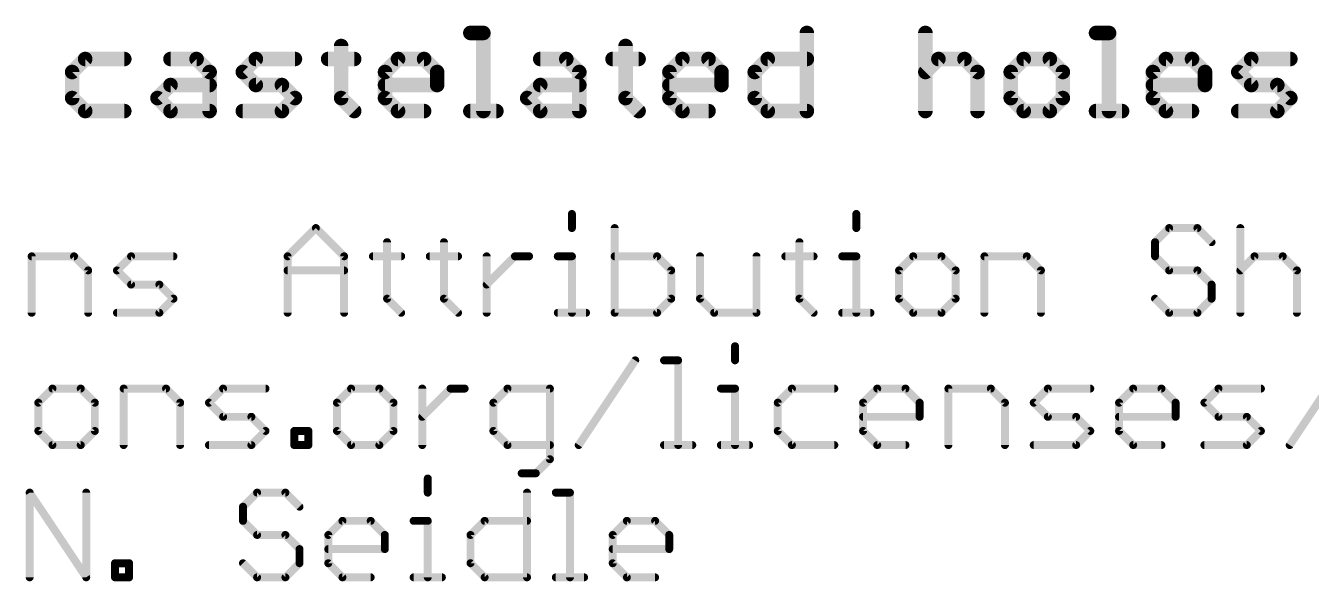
# Model space of a CAD drawing. Extents: x -27 to 80, y -18 to 25.
# Drawn here: x 24.59 to 49.26, y -17.78 to -7.11 of the extents above; entities that cross this region are included whole.
import ezdxf

# ---------------------------------------------------------------- set-up
doc = ezdxf.new("R2010")
doc.units = 0
doc.layers.add('20', color=53, linetype='CONTINUOUS')
doc.layers.add('51', color=53, linetype='CONTINUOUS')

msp = doc.modelspace()

# ---------------------------------------------------------------- linework, layer by layer
at = {"layer": '20', "const_width": 0.2794}
for points in [[(33.1216, -7.2504), (33.3716, -7.2504)], [(33.3716, -7.2504), (33.3716, -8.7503)], [(39.5787, -7.2504), (39.5787, -8.7503)], [(41.8531, -7.2504), (41.8531, -8.7503)], [(45.1274, -7.2504), (45.3774, -7.2504)], [(45.3774, -7.2504), (45.3774, -8.7503)], [(30.643, -7.5004), (30.643, -8.5003)], [(36.1001, -7.5004), (36.1001, -8.5003)], [(25.7315, -7.7504), (25.4815, -8.0004)], [(26.4814, -7.7504), (25.7315, -7.7504)], [(27.3686, -7.7504), (27.8686, -7.7504)], [(27.8686, -7.7504), (28.1186, -8.0004)], [(28.7558, -8.0004), (29.0058, -7.7504)], [(29.0058, -7.7504), (29.7557, -7.7504)], [(30.393, -7.7504), (30.8929, -7.7504)], [(31.4844, -8.0004), (31.7344, -7.7504)], [(31.7344, -7.7504), (32.2344, -7.7504)], [(32.2344, -7.7504), (32.4843, -8.0004)], [(34.463, -7.7504), (34.963, -7.7504)], [(34.963, -7.7504), (35.2129, -8.0004)], [(35.8502, -7.7504), (36.3501, -7.7504)], [(36.9416, -8.0004), (37.1916, -7.7504)], [(37.1916, -7.7504), (37.6915, -7.7504)], [(37.6915, -7.7504), (37.9415, -8.0004)], [(38.5788, -8.0004), (38.8287, -7.7504)], [(38.8287, -7.7504), (39.5787, -7.7504)], [(41.8531, -8.0004), (42.1031, -7.7504)], [(42.1031, -7.7504), (42.603, -7.7504)], [(42.603, -7.7504), (42.853, -8.0004)], [(43.7402, -7.7504), (43.4902, -8.0004)], [(44.2402, -7.7504), (43.7402, -7.7504)], [(44.4901, -8.0004), (44.2402, -7.7504)], [(46.2188, -8.0004), (46.4688, -7.7504)], [(46.4688, -7.7504), (46.9688, -7.7504)], [(46.9688, -7.7504), (47.2187, -8.0004)], [(47.856, -8.0004), (48.106, -7.7504)], [(48.106, -7.7504), (48.8559, -7.7504)], [(25.4815, -8.0004), (25.4815, -8.5003)], [(28.1186, -8.0004), (28.1186, -8.7503)], [(29.0058, -8.2503), (28.7558, -8.0004)], [(31.4844, -8.5003), (31.4844, -8.0004)], [(32.4843, -8.0004), (32.4843, -8.2503)], [(35.2129, -8.0004), (35.2129, -8.7503)], [(36.9416, -8.5003), (36.9416, -8.0004)], [(37.9415, -8.0004), (37.9415, -8.2503)], [(38.5788, -8.5003), (38.5788, -8.0004)], [(42.853, -8.0004), (42.853, -8.7503)], [(43.4902, -8.0004), (43.4902, -8.5003)], [(44.4901, -8.5003), (44.4901, -8.0004)], [(46.2188, -8.5003), (46.2188, -8.0004)], [(47.2187, -8.0004), (47.2187, -8.2503)], [(48.106, -8.2503), (47.856, -8.0004)], [(27.1187, -8.5003), (27.3686, -8.2503)], [(27.3686, -8.2503), (28.1186, -8.2503)], [(29.5058, -8.2503), (29.0058, -8.2503)], [(29.7557, -8.5003), (29.5058, -8.2503)], [(32.4843, -8.2503), (31.4844, -8.2503)], [(34.213, -8.5003), (34.463, -8.2503)], [(34.463, -8.2503), (35.2129, -8.2503)], [(37.9415, -8.2503), (36.9416, -8.2503)], [(47.2187, -8.2503), (46.2188, -8.2503)], [(48.6059, -8.2503), (48.106, -8.2503)], [(48.8559, -8.5003), (48.6059, -8.2503)], [(25.4815, -8.5003), (25.7315, -8.7503)], [(27.3686, -8.7503), (27.1187, -8.5003)], [(29.5058, -8.7503), (29.7557, -8.5003)], [(30.643, -8.5003), (30.8929, -8.7503)], [(31.7344, -8.7503), (31.4844, -8.5003)], [(34.463, -8.7503), (34.213, -8.5003)], [(36.1001, -8.5003), (36.3501, -8.7503)], [(37.1916, -8.7503), (36.9416, -8.5003)], [(38.8287, -8.7503), (38.5788, -8.5003)], [(43.4902, -8.5003), (43.7402, -8.7503)], [(44.2402, -8.7503), (44.4901, -8.5003)], [(46.4688, -8.7503), (46.2188, -8.5003)], [(48.6059, -8.7503), (48.8559, -8.5003)], [(25.7315, -8.7503), (26.4814, -8.7503)], [(28.1186, -8.7503), (27.3686, -8.7503)], [(28.7558, -8.7503), (29.5058, -8.7503)], [(32.2344, -8.7503), (31.7344, -8.7503)], [(33.1216, -8.7503), (33.6215, -8.7503)], [(35.2129, -8.7503), (34.463, -8.7503)], [(37.6915, -8.7503), (37.1916, -8.7503)], [(39.5787, -8.7503), (38.8287, -8.7503)], [(43.7402, -8.7503), (44.2402, -8.7503)], [(45.1274, -8.7503), (45.6273, -8.7503)], [(46.9688, -8.7503), (46.4688, -8.7503)], [(47.856, -8.7503), (48.6059, -8.7503)]]:
    msp.add_lwpolyline(points, dxfattribs=at)
at = {"layer": '20', "const_width": 0.1397}
for points in [[(33.1216, -7.1806, 1), (33.1216, -7.3203)], [(33.4414, -7.2504, 1), (33.3017, -7.2504)], [(33.3716, -7.3203, 1), (33.3716, -7.1806)], [(39.6485, -7.2504, 1), (39.5088, -7.2504)], [(41.9229, -7.2504, 1), (41.7832, -7.2504)], [(45.1274, -7.1806, 1), (45.1274, -7.3203)], [(45.4472, -7.2504, 1), (45.3075, -7.2504)], [(45.3774, -7.3203, 1), (45.3774, -7.1806)], [(30.7128, -7.5004, 1), (30.5731, -7.5004)], [(36.17, -7.5004, 1), (36.0303, -7.5004)], [(25.7315, -7.6805, 1), (25.7315, -7.8202)], [(25.7809, -7.7998, 1), (25.6821, -7.701)], [(26.4814, -7.8202, 1), (26.4814, -7.6805)], [(27.3686, -7.6805, 1), (27.3686, -7.8202)], [(27.918, -7.701, 1), (27.8192, -7.7998)], [(27.8686, -7.8202, 1), (27.8686, -7.6805)], [(29.0058, -7.6805, 1), (29.0058, -7.8202)], [(29.0552, -7.7998, 1), (28.9564, -7.701)], [(29.7557, -7.8202, 1), (29.7557, -7.6805)], [(30.393, -7.6805, 1), (30.393, -7.8202)], [(30.8929, -7.8202, 1), (30.8929, -7.6805)], [(31.7344, -7.6805, 1), (31.7344, -7.8202)], [(31.7838, -7.7998, 1), (31.685, -7.701)], [(32.2838, -7.701, 1), (32.185, -7.7998)], [(32.2344, -7.8202, 1), (32.2344, -7.6805)], [(34.463, -7.6805, 1), (34.463, -7.8202)], [(35.0123, -7.701, 1), (34.9136, -7.7998)], [(34.963, -7.8202, 1), (34.963, -7.6805)], [(35.8502, -7.6805, 1), (35.8502, -7.8202)], [(36.3501, -7.8202, 1), (36.3501, -7.6805)], [(37.1916, -7.6805, 1), (37.1916, -7.8202)], [(37.241, -7.7998, 1), (37.1422, -7.701)], [(37.7409, -7.701, 1), (37.6422, -7.7998)], [(37.6915, -7.8202, 1), (37.6915, -7.6805)], [(38.8287, -7.6805, 1), (38.8287, -7.8202)], [(38.8781, -7.7998, 1), (38.7793, -7.701)], [(39.5787, -7.8202, 1), (39.5787, -7.6805)], [(42.1031, -7.6805, 1), (42.1031, -7.8202)], [(42.1524, -7.7998, 1), (42.0537, -7.701)], [(42.6524, -7.701, 1), (42.5536, -7.7998)], [(42.603, -7.8202, 1), (42.603, -7.6805)], [(43.7402, -7.6805, 1), (43.7402, -7.8202)], [(43.7896, -7.7998, 1), (43.6908, -7.701)], [(44.2896, -7.701, 1), (44.1908, -7.7998)], [(44.2402, -7.8202, 1), (44.2402, -7.6805)], [(46.4688, -7.6805, 1), (46.4688, -7.8202)], [(46.5182, -7.7998, 1), (46.4194, -7.701)], [(47.0182, -7.701, 1), (46.9194, -7.7998)], [(46.9688, -7.8202, 1), (46.9688, -7.6805)], [(48.106, -7.6805, 1), (48.106, -7.8202)], [(48.1554, -7.7998, 1), (48.0566, -7.701)], [(48.8559, -7.8202, 1), (48.8559, -7.6805)], [(25.5514, -8.0004, 1), (25.4117, -8.0004)], [(25.4321, -7.951, 1), (25.5309, -8.0498)], [(28.1884, -8.0004, 1), (28.0487, -8.0004)], [(28.0692, -8.0498, 1), (28.168, -7.951)], [(28.8052, -7.951, 1), (28.7064, -8.0498)], [(28.7064, -7.951, 1), (28.8052, -8.0498)], [(31.435, -7.951, 1), (31.5338, -8.0498)], [(31.5543, -8.0004, 1), (31.4146, -8.0004)], [(32.5542, -8.0004, 1), (32.4145, -8.0004)], [(32.4349, -8.0498, 1), (32.5337, -7.951)], [(35.2828, -8.0004, 1), (35.1431, -8.0004)], [(35.1635, -8.0498, 1), (35.2623, -7.951)], [(37.0115, -8.0004, 1), (36.8718, -8.0004)], [(36.8922, -7.951, 1), (36.991, -8.0498)], [(38.0114, -8.0004, 1), (37.8717, -8.0004)], [(37.8921, -8.0498, 1), (37.9909, -7.951)], [(38.6486, -8.0004, 1), (38.5089, -8.0004)], [(38.5294, -7.951, 1), (38.6282, -8.0498)], [(41.8037, -7.951, 1), (41.9025, -8.0498)], [(42.9228, -8.0004, 1), (42.7831, -8.0004)], [(42.8036, -8.0498, 1), (42.9024, -7.951)], [(43.5601, -8.0004, 1), (43.4204, -8.0004)], [(43.4408, -7.951, 1), (43.5396, -8.0498)], [(44.56, -8.0004, 1), (44.4203, -8.0004)], [(44.4408, -8.0498, 1), (44.5395, -7.951)], [(46.2887, -8.0004, 1), (46.149, -8.0004)], [(46.1694, -7.951, 1), (46.2682, -8.0498)], [(47.2886, -8.0004, 1), (47.1489, -8.0004)], [(47.1694, -8.0498, 1), (47.2681, -7.951)], [(47.9054, -7.951, 1), (47.8066, -8.0498)], [(47.8066, -7.951, 1), (47.9054, -8.0498)], [(27.3686, -8.1805, 1), (27.3686, -8.3202)], [(27.418, -8.2997, 1), (27.3193, -8.2009)], [(28.1186, -8.3202, 1), (28.1186, -8.1805)], [(29.0058, -8.1805, 1), (29.0058, -8.3202)], [(28.9564, -8.2997, 1), (29.0552, -8.2009)], [(29.5552, -8.2009, 1), (29.4564, -8.2997)], [(29.5058, -8.3202, 1), (29.5058, -8.1805)], [(31.4844, -8.1805, 1), (31.4844, -8.3202)], [(32.4843, -8.3202, 1), (32.4843, -8.1805)], [(34.463, -8.1805, 1), (34.463, -8.3202)], [(34.5124, -8.2997, 1), (34.4136, -8.2009)], [(35.2129, -8.3202, 1), (35.2129, -8.1805)], [(36.9416, -8.1805, 1), (36.9416, -8.3202)], [(37.9415, -8.3202, 1), (37.9415, -8.1805)], [(46.2188, -8.1805, 1), (46.2188, -8.3202)], [(47.2187, -8.3202, 1), (47.2187, -8.1805)], [(48.106, -8.1805, 1), (48.106, -8.3202)], [(48.0566, -8.2997, 1), (48.1554, -8.2009)], [(48.6553, -8.2009, 1), (48.5565, -8.2997)], [(48.6059, -8.3202, 1), (48.6059, -8.1805)], [(25.5309, -8.4509, 1), (25.4321, -8.5497)], [(27.1681, -8.4509, 1), (27.0693, -8.5497)], [(27.0693, -8.4509, 1), (27.1681, -8.5497)], [(29.8051, -8.5497, 1), (29.7064, -8.4509)], [(29.7064, -8.5497, 1), (29.8051, -8.4509)], [(30.6924, -8.4509, 1), (30.5936, -8.5497)], [(31.5338, -8.4509, 1), (31.435, -8.5497)], [(32.4145, -8.2503, 1), (32.5542, -8.2503)], [(34.2624, -8.4509, 1), (34.1636, -8.5497)], [(34.1636, -8.4509, 1), (34.2624, -8.5497)], [(36.1495, -8.4509, 1), (36.0508, -8.5497)], [(36.991, -8.4509, 1), (36.8922, -8.5497)], [(37.8717, -8.2503, 1), (38.0114, -8.2503)], [(38.6282, -8.4509, 1), (38.5294, -8.5497)], [(43.5396, -8.4509, 1), (43.4408, -8.5497)], [(44.5395, -8.5497, 1), (44.4408, -8.4509)], [(46.2682, -8.4509, 1), (46.1694, -8.5497)], [(47.1489, -8.2503, 1), (47.2886, -8.2503)], [(48.9053, -8.5497, 1), (48.8065, -8.4509)], [(48.8065, -8.5497, 1), (48.9053, -8.4509)], [(25.4117, -8.5003, 1), (25.5514, -8.5003)], [(25.7315, -8.6805, 1), (25.7315, -8.8202)], [(25.6821, -8.7997, 1), (25.7809, -8.7009)], [(26.4814, -8.8202, 1), (26.4814, -8.6805)], [(27.3686, -8.6805, 1), (27.3686, -8.8202)], [(27.3193, -8.7997, 1), (27.418, -8.7009)], [(28.1186, -8.8202, 1), (28.1186, -8.6805)], [(28.7558, -8.6805, 1), (28.7558, -8.8202)], [(29.4564, -8.7009, 1), (29.5552, -8.7997)], [(29.5058, -8.8202, 1), (29.5058, -8.6805)], [(30.5731, -8.5003, 1), (30.7128, -8.5003)], [(30.8435, -8.7997, 1), (30.9423, -8.7009)], [(31.4146, -8.5003, 1), (31.5543, -8.5003)], [(31.7344, -8.6805, 1), (31.7344, -8.8202)], [(31.685, -8.7997, 1), (31.7838, -8.7009)], [(32.2344, -8.8202, 1), (32.2344, -8.6805)], [(33.1216, -8.6805, 1), (33.1216, -8.8202)], [(33.6215, -8.8202, 1), (33.6215, -8.6805)], [(34.463, -8.6805, 1), (34.463, -8.8202)], [(34.4136, -8.7997, 1), (34.5124, -8.7009)], [(35.2129, -8.8202, 1), (35.2129, -8.6805)], [(36.0303, -8.5003, 1), (36.17, -8.5003)], [(36.3007, -8.7997, 1), (36.3995, -8.7009)], [(36.8718, -8.5003, 1), (37.0115, -8.5003)], [(37.1916, -8.6805, 1), (37.1916, -8.8202)], [(37.1422, -8.7997, 1), (37.241, -8.7009)], [(37.6915, -8.8202, 1), (37.6915, -8.6805)], [(38.5089, -8.5003, 1), (38.6486, -8.5003)], [(38.8287, -8.6805, 1), (38.8287, -8.8202)], [(38.7793, -8.7997, 1), (38.8781, -8.7009)], [(39.5787, -8.8202, 1), (39.5787, -8.6805)], [(43.4204, -8.5003, 1), (43.5601, -8.5003)], [(43.7402, -8.6805, 1), (43.7402, -8.8202)], [(43.6908, -8.7997, 1), (43.7896, -8.7009)], [(44.1908, -8.7009, 1), (44.2896, -8.7997)], [(44.2402, -8.8202, 1), (44.2402, -8.6805)], [(44.4203, -8.5003, 1), (44.56, -8.5003)], [(45.1274, -8.6805, 1), (45.1274, -8.8202)], [(45.6273, -8.8202, 1), (45.6273, -8.6805)], [(46.149, -8.5003, 1), (46.2887, -8.5003)], [(46.4688, -8.6805, 1), (46.4688, -8.8202)], [(46.4194, -8.7997, 1), (46.5182, -8.7009)], [(46.9688, -8.8202, 1), (46.9688, -8.6805)], [(47.856, -8.6805, 1), (47.856, -8.8202)], [(48.5565, -8.7009, 1), (48.6553, -8.7997)], [(48.6059, -8.8202, 1), (48.6059, -8.6805)], [(28.0487, -8.7503, 1), (28.1884, -8.7503)], [(33.3017, -8.7503, 1), (33.4414, -8.7503)], [(35.1431, -8.7503, 1), (35.2828, -8.7503)], [(39.5088, -8.7503, 1), (39.6485, -8.7503)], [(41.7832, -8.7503, 1), (41.9229, -8.7503)], [(42.7831, -8.7503, 1), (42.9228, -8.7503)], [(45.3075, -8.7503, 1), (45.4472, -8.7503)]]:
    msp.add_lwpolyline(points, format="xyb", dxfattribs=at)
at = {"layer": '51', "const_width": 0.1524}
for points in [[(35.0707, -10.7256), (35.0707, -10.9968)], [(40.5279, -10.7256), (40.5279, -10.9968)], [(29.6152, -11.5391), (30.1576, -10.9968)], [(30.1576, -10.9968), (30.6999, -11.5391)], [(35.891, -10.9968), (35.891, -12.6238)], [(46.5308, -10.9968), (46.2597, -11.268)], [(47.0731, -10.9968), (46.5308, -10.9968)], [(47.3443, -11.268), (47.0731, -10.9968)], [(47.8968, -10.9968), (47.8968, -12.6238)], [(31.5236, -11.268), (31.5236, -12.3526)], [(32.615, -11.268), (32.615, -12.3526)], [(39.4365, -11.268), (39.4365, -12.3526)], [(46.2597, -11.268), (46.2597, -11.5391)], [(24.7038, -12.6238), (24.7038, -11.5391)], [(24.7038, -11.5391), (25.5173, -11.5391)], [(25.5173, -11.5391), (25.7884, -11.8103)], [(26.3409, -11.8103), (26.6121, -11.5391)], [(26.6121, -11.5391), (27.4256, -11.5391)], [(29.6152, -12.6238), (29.6152, -11.5391)], [(30.6999, -11.5391), (30.6999, -12.6238)], [(31.2524, -11.5391), (31.7947, -11.5391)], [(32.3438, -11.5391), (32.8862, -11.5391)], [(33.4353, -12.6238), (33.4353, -11.5391)], [(33.4353, -12.0815), (33.9776, -11.5391)], [(33.9776, -11.5391), (34.2488, -11.5391)], [(34.7996, -11.5391), (35.0707, -11.5391)], [(35.0707, -11.5391), (35.0707, -12.6238)], [(36.7045, -11.5391), (35.891, -11.5391)], [(36.9757, -11.8103), (36.7045, -11.5391)], [(37.5282, -11.5391), (37.5282, -12.3526)], [(38.6128, -12.6238), (38.6128, -11.5391)], [(39.1653, -11.5391), (39.7076, -11.5391)], [(40.2567, -11.5391), (40.5279, -11.5391)], [(40.5279, -11.5391), (40.5279, -12.6238)], [(41.6193, -11.5391), (41.3482, -11.8103)], [(42.1617, -11.5391), (41.6193, -11.5391)], [(42.4328, -11.8103), (42.1617, -11.5391)], [(42.9853, -12.6238), (42.9853, -11.5391)], [(42.9853, -11.5391), (43.7988, -11.5391)], [(43.7988, -11.5391), (44.07, -11.8103)], [(46.2597, -11.5391), (46.5308, -11.8103)], [(47.8968, -11.8103), (48.168, -11.5391)], [(48.168, -11.5391), (48.7103, -11.5391)], [(48.7103, -11.5391), (48.9815, -11.8103)], [(25.7884, -11.8103), (25.7884, -12.6238)], [(26.6121, -12.0815), (26.3409, -11.8103)], [(29.6152, -11.8103), (30.6999, -11.8103)], [(36.9757, -12.3526), (36.9757, -11.8103)], [(41.3482, -11.8103), (41.3482, -12.3526)], [(42.4328, -12.3526), (42.4328, -11.8103)], [(44.07, -11.8103), (44.07, -12.6238)], [(46.5308, -11.8103), (47.0731, -11.8103)], [(47.0731, -11.8103), (47.3443, -12.0815)], [(48.9815, -11.8103), (48.9815, -12.6238)], [(27.1544, -12.0815), (26.6121, -12.0815)], [(27.4256, -12.3526), (27.1544, -12.0815)], [(47.3443, -12.0815), (47.3443, -12.3526)], [(27.1544, -12.6238), (27.4256, -12.3526)], [(31.5236, -12.3526), (31.7947, -12.6238)], [(32.615, -12.3526), (32.8862, -12.6238)], [(36.7045, -12.6238), (36.9757, -12.3526)], [(37.5282, -12.3526), (37.7993, -12.6238)], [(39.4365, -12.3526), (39.7076, -12.6238)], [(41.3482, -12.3526), (41.6193, -12.6238)], [(42.1617, -12.6238), (42.4328, -12.3526)], [(46.5308, -12.6238), (46.2597, -12.3526)], [(47.3443, -12.3526), (47.0731, -12.6238)], [(26.3409, -12.6238), (27.1544, -12.6238)], [(34.7996, -12.6238), (35.3419, -12.6238)], [(35.891, -12.6238), (36.7045, -12.6238)], [(37.7993, -12.6238), (38.6128, -12.6238)], [(40.2567, -12.6238), (40.7991, -12.6238)], [(41.6193, -12.6238), (42.1617, -12.6238)], [(47.0731, -12.6238), (46.5308, -12.6238)], [(38.2006, -13.2656), (38.2006, -13.5368)], [(35.2008, -15.1638), (36.2855, -13.5368)], [(36.838, -13.5368), (37.1091, -13.5368)], [(37.1091, -13.5368), (37.1091, -15.1638)], [(48.8438, -15.1638), (49.9285, -13.5368)], [(25.1033, -14.0791), (24.8322, -14.3503)], [(25.6457, -14.0791), (25.1033, -14.0791)], [(25.9168, -14.3503), (25.6457, -14.0791)], [(26.4693, -15.1638), (26.4693, -14.0791)], [(26.4693, -14.0791), (27.2828, -14.0791)], [(27.2828, -14.0791), (27.554, -14.3503)], [(28.1065, -14.3503), (28.3776, -14.0791)], [(28.3776, -14.0791), (29.1911, -14.0791)], [(30.8334, -14.0791), (30.5622, -14.3503)], [(31.3757, -14.0791), (30.8334, -14.0791)], [(31.6469, -14.3503), (31.3757, -14.0791)], [(32.1994, -15.1638), (32.1994, -14.0791)], [(32.1994, -14.6215), (32.7417, -14.0791)], [(32.7417, -14.0791), (33.0129, -14.0791)], [(33.8348, -14.0791), (33.5637, -14.3503)], [(34.6483, -14.0791), (33.8348, -14.0791)], [(34.6483, -15.435), (34.6483, -14.0791)], [(37.9294, -14.0791), (38.2006, -14.0791)], [(38.2006, -14.0791), (38.2006, -15.1638)], [(39.292, -14.0791), (39.0209, -14.3503)], [(40.1055, -14.0791), (39.292, -14.0791)], [(40.658, -14.3503), (40.9292, -14.0791)], [(40.9292, -14.0791), (41.4715, -14.0791)], [(41.4715, -14.0791), (41.7427, -14.3503)], [(42.2952, -15.1638), (42.2952, -14.0791)], [(42.2952, -14.0791), (43.1087, -14.0791)], [(43.1087, -14.0791), (43.3798, -14.3503)], [(43.9323, -14.3503), (44.2035, -14.0791)], [(44.2035, -14.0791), (45.017, -14.0791)], [(45.5695, -14.3503), (45.8406, -14.0791)], [(45.8406, -14.0791), (46.383, -14.0791)], [(46.383, -14.0791), (46.6541, -14.3503)], [(47.2066, -14.3503), (47.4778, -14.0791)], [(47.4778, -14.0791), (48.2913, -14.0791)], [(24.8322, -14.3503), (24.8322, -14.8926)], [(25.9168, -14.8926), (25.9168, -14.3503)], [(27.554, -14.3503), (27.554, -15.1638)], [(28.3776, -14.6215), (28.1065, -14.3503)], [(30.5622, -14.3503), (30.5622, -14.8926)], [(31.6469, -14.8926), (31.6469, -14.3503)], [(33.5637, -14.3503), (33.5637, -14.8926)], [(39.0209, -14.3503), (39.0209, -14.8926)], [(40.658, -14.8926), (40.658, -14.3503)], [(41.7427, -14.3503), (41.7427, -14.6215)], [(43.3798, -14.3503), (43.3798, -15.1638)], [(44.2035, -14.6215), (43.9323, -14.3503)], [(45.5695, -14.8926), (45.5695, -14.3503)], [(46.6541, -14.3503), (46.6541, -14.6215)], [(47.4778, -14.6215), (47.2066, -14.3503)], [(28.92, -14.6215), (28.3776, -14.6215)], [(29.1911, -14.8926), (28.92, -14.6215)], [(41.7427, -14.6215), (40.658, -14.6215)], [(44.7458, -14.6215), (44.2035, -14.6215)], [(45.017, -14.8926), (44.7458, -14.6215)], [(46.6541, -14.6215), (45.5695, -14.6215)], [(48.0201, -14.6215), (47.4778, -14.6215)], [(48.2913, -14.8926), (48.0201, -14.6215)], [(24.8322, -14.8926), (25.1033, -15.1638)], [(25.6457, -15.1638), (25.9168, -14.8926)], [(28.92, -15.1638), (29.1911, -14.8926)], [(29.7436, -15.1638), (29.7436, -14.8926)], [(29.7436, -14.8926), (30.0148, -14.8926)], [(30.0148, -14.8926), (30.0148, -15.1638)], [(30.5622, -14.8926), (30.8334, -15.1638)], [(31.3757, -15.1638), (31.6469, -14.8926)], [(33.5637, -14.8926), (33.8348, -15.1638)], [(39.0209, -14.8926), (39.292, -15.1638)], [(40.9292, -15.1638), (40.658, -14.8926)], [(44.7458, -15.1638), (45.017, -14.8926)], [(45.8406, -15.1638), (45.5695, -14.8926)], [(48.0201, -15.1638), (48.2913, -14.8926)], [(25.1033, -15.1638), (25.6457, -15.1638)], [(28.1065, -15.1638), (28.92, -15.1638)], [(30.0148, -15.1638), (29.7436, -15.1638)], [(30.8334, -15.1638), (31.3757, -15.1638)], [(33.8348, -15.1638), (34.6483, -15.1638)], [(36.838, -15.1638), (37.3803, -15.1638)], [(37.9294, -15.1638), (38.4717, -15.1638)], [(39.292, -15.1638), (40.1055, -15.1638)], [(41.4715, -15.1638), (40.9292, -15.1638)], [(43.9323, -15.1638), (44.7458, -15.1638)], [(46.383, -15.1638), (45.8406, -15.1638)], [(47.2066, -15.1638), (48.0201, -15.1638)], [(34.3772, -15.7061), (34.6483, -15.435)], [(32.3046, -15.8056), (32.3046, -16.0768)], [(34.106, -15.7061), (34.3772, -15.7061)], [(24.6662, -17.7038), (24.6662, -16.0768)], [(24.6662, -16.0768), (25.7509, -17.7038)], [(25.7509, -17.7038), (25.7509, -16.0768)], [(29.0303, -16.0768), (28.7591, -16.348)], [(29.5726, -16.0768), (29.0303, -16.0768)], [(29.8438, -16.348), (29.5726, -16.0768)], [(34.2095, -16.0768), (34.2095, -17.7038)], [(34.762, -16.0768), (35.0332, -16.0768)], [(35.0332, -16.0768), (35.0332, -17.7038)], [(28.7591, -16.348), (28.7591, -16.6191)], [(28.7591, -16.6191), (29.0303, -16.8903)], [(30.3962, -16.8903), (30.6674, -16.6191)], [(30.6674, -16.6191), (31.2097, -16.6191)], [(31.2097, -16.6191), (31.4809, -16.8903)], [(32.0334, -16.6191), (32.3046, -16.6191)], [(32.3046, -16.6191), (32.3046, -17.7038)], [(33.1248, -16.8903), (33.396, -16.6191)], [(33.396, -16.6191), (34.2095, -16.6191)], [(35.8534, -16.8903), (36.1246, -16.6191)], [(36.1246, -16.6191), (36.6669, -16.6191)], [(36.6669, -16.6191), (36.9381, -16.8903)], [(29.0303, -16.8903), (29.5726, -16.8903)], [(29.5726, -16.8903), (29.8438, -17.1615)], [(30.3962, -17.4326), (30.3962, -16.8903)], [(31.4809, -16.8903), (31.4809, -17.1615)], [(33.1248, -17.4326), (33.1248, -16.8903)], [(35.8534, -17.4326), (35.8534, -16.8903)], [(36.9381, -16.8903), (36.9381, -17.1615)], [(29.8438, -17.1615), (29.8438, -17.4326)], [(31.4809, -17.1615), (30.3962, -17.1615)], [(36.9381, -17.1615), (35.8534, -17.1615)], [(26.3034, -17.7038), (26.3034, -17.4326)], [(26.3034, -17.4326), (26.5745, -17.4326)], [(26.5745, -17.4326), (26.5745, -17.7038)], [(29.0303, -17.7038), (28.7591, -17.4326)], [(29.8438, -17.4326), (29.5726, -17.7038)], [(30.6674, -17.7038), (30.3962, -17.4326)], [(33.396, -17.7038), (33.1248, -17.4326)], [(36.1246, -17.7038), (35.8534, -17.4326)], [(26.5745, -17.7038), (26.3034, -17.7038)], [(29.5726, -17.7038), (29.0303, -17.7038)], [(31.2097, -17.7038), (30.6674, -17.7038)], [(32.0334, -17.7038), (32.5757, -17.7038)], [(34.2095, -17.7038), (33.396, -17.7038)], [(34.762, -17.7038), (35.3043, -17.7038)], [(36.6669, -17.7038), (36.1246, -17.7038)]]:
    msp.add_lwpolyline(points, dxfattribs=at)
at = {"layer": '51', "const_width": 0.0762}
for points in [[(35.1088, -10.7256, 1), (35.0326, -10.7256)], [(40.566, -10.7256, 1), (40.4898, -10.7256)], [(30.1845, -10.9699, 1), (30.1306, -11.0238)], [(30.1845, -11.0238, 1), (30.1306, -10.9699)], [(35.0326, -10.9968, 1), (35.1088, -10.9968)], [(35.9291, -10.9968, 1), (35.8529, -10.9968)], [(40.4898, -10.9968, 1), (40.566, -10.9968)], [(46.5308, -10.9587, 1), (46.5308, -11.0349)], [(46.5578, -11.0238, 1), (46.5039, -10.9699)], [(47.1001, -10.9699, 1), (47.0462, -11.0238)], [(47.0731, -11.0349, 1), (47.0731, -10.9587)], [(47.9349, -10.9968, 1), (47.8587, -10.9968)], [(31.5617, -11.268, 1), (31.4855, -11.268)], [(32.6531, -11.268, 1), (32.5769, -11.268)], [(39.4746, -11.268, 1), (39.3984, -11.268)], [(46.2327, -11.241, 1), (46.2866, -11.2949)], [(46.2978, -11.268, 1), (46.2216, -11.268)], [(47.3174, -11.2949, 1), (47.3713, -11.241)], [(24.7419, -11.5391, 1), (24.6657, -11.5391)], [(24.7038, -11.501, 1), (24.7038, -11.5772)], [(25.5442, -11.5122, 1), (25.4903, -11.5661)], [(25.5173, -11.5772, 1), (25.5173, -11.501)], [(26.6121, -11.501, 1), (26.6121, -11.5772)], [(26.639, -11.5661, 1), (26.5851, -11.5122)], [(27.4256, -11.5772, 1), (27.4256, -11.501)], [(29.6533, -11.5391, 1), (29.5771, -11.5391)], [(29.5883, -11.5122, 1), (29.6422, -11.5661)], [(30.738, -11.5391, 1), (30.6618, -11.5391)], [(30.6729, -11.5661, 1), (30.7268, -11.5122)], [(31.2524, -11.501, 1), (31.2524, -11.5772)], [(31.7947, -11.5772, 1), (31.7947, -11.501)], [(32.3438, -11.501, 1), (32.3438, -11.5772)], [(32.8862, -11.5772, 1), (32.8862, -11.501)], [(33.4734, -11.5391, 1), (33.3972, -11.5391)], [(33.9776, -11.501, 1), (33.9776, -11.5772)], [(34.0045, -11.5661, 1), (33.9506, -11.5122)], [(34.2488, -11.5772, 1), (34.2488, -11.501)], [(34.7996, -11.501, 1), (34.7996, -11.5772)], [(35.1088, -11.5391, 1), (35.0326, -11.5391)], [(35.0707, -11.5772, 1), (35.0707, -11.501)], [(35.891, -11.501, 1), (35.891, -11.5772)], [(36.7314, -11.5122, 1), (36.6775, -11.5661)], [(36.7045, -11.5772, 1), (36.7045, -11.501)], [(37.5663, -11.5391, 1), (37.4901, -11.5391)], [(38.6509, -11.5391, 1), (38.5747, -11.5391)], [(39.1653, -11.501, 1), (39.1653, -11.5772)], [(39.7076, -11.5772, 1), (39.7076, -11.501)], [(40.2567, -11.501, 1), (40.2567, -11.5772)], [(40.566, -11.5391, 1), (40.4898, -11.5391)], [(40.5279, -11.5772, 1), (40.5279, -11.501)], [(41.6193, -11.501, 1), (41.6193, -11.5772)], [(41.6463, -11.5661, 1), (41.5924, -11.5122)], [(42.1886, -11.5122, 1), (42.1347, -11.5661)], [(42.1617, -11.5772, 1), (42.1617, -11.501)], [(43.0234, -11.5391, 1), (42.9472, -11.5391)], [(42.9853, -11.501, 1), (42.9853, -11.5772)], [(43.8258, -11.5122, 1), (43.7719, -11.5661)], [(43.7988, -11.5772, 1), (43.7988, -11.501)], [(46.2866, -11.5122, 1), (46.2327, -11.5661)], [(46.2216, -11.5391, 1), (46.2978, -11.5391)], [(48.168, -11.501, 1), (48.168, -11.5772)], [(48.1949, -11.5661, 1), (48.141, -11.5122)], [(48.7372, -11.5122, 1), (48.6834, -11.5661)], [(48.7103, -11.5772, 1), (48.7103, -11.501)], [(25.8265, -11.8103, 1), (25.7503, -11.8103)], [(25.7615, -11.8372, 1), (25.8154, -11.7834)], [(26.3679, -11.7834, 1), (26.314, -11.8372)], [(26.314, -11.7834, 1), (26.3679, -11.8372)], [(29.6152, -11.7722, 1), (29.6152, -11.8484)], [(30.6999, -11.8484, 1), (30.6999, -11.7722)], [(37.0138, -11.8103, 1), (36.9376, -11.8103)], [(36.9487, -11.8372, 1), (37.0026, -11.7834)], [(41.3863, -11.8103, 1), (41.3101, -11.8103)], [(41.3212, -11.7834, 1), (41.3751, -11.8372)], [(42.4709, -11.8103, 1), (42.3947, -11.8103)], [(42.4059, -11.8372, 1), (42.4598, -11.7834)], [(44.1081, -11.8103, 1), (44.0319, -11.8103)], [(44.0431, -11.8372, 1), (44.0969, -11.7834)], [(46.5308, -11.7722, 1), (46.5308, -11.8484)], [(46.5039, -11.8372, 1), (46.5578, -11.7834)], [(47.1001, -11.7834, 1), (47.0462, -11.8372)], [(47.0731, -11.8484, 1), (47.0731, -11.7722)], [(47.8699, -11.7834, 1), (47.9238, -11.8372)], [(49.0196, -11.8103, 1), (48.9434, -11.8103)], [(48.9545, -11.8372, 1), (49.0084, -11.7834)], [(26.6121, -12.0434, 1), (26.6121, -12.1196)], [(26.5851, -12.1084, 1), (26.639, -12.0545)], [(27.1814, -12.0545, 1), (27.1275, -12.1084)], [(27.1544, -12.1196, 1), (27.1544, -12.0434)], [(33.4083, -12.0545, 1), (33.4622, -12.1084)], [(47.3824, -12.0815, 1), (47.3062, -12.0815)], [(47.3174, -12.1084, 1), (47.3713, -12.0545)], [(27.4525, -12.3796, 1), (27.3986, -12.3257)], [(27.3986, -12.3796, 1), (27.4525, -12.3257)], [(31.5505, -12.3257, 1), (31.4966, -12.3796)], [(31.4855, -12.3526, 1), (31.5617, -12.3526)], [(32.6419, -12.3257, 1), (32.588, -12.3796)], [(32.5769, -12.3526, 1), (32.6531, -12.3526)], [(36.9376, -12.3526, 1), (37.0138, -12.3526)], [(37.0026, -12.3796, 1), (36.9487, -12.3257)], [(37.5551, -12.3257, 1), (37.5012, -12.3796)], [(37.4901, -12.3526, 1), (37.5663, -12.3526)], [(39.4634, -12.3257, 1), (39.4095, -12.3796)], [(39.3984, -12.3526, 1), (39.4746, -12.3526)], [(41.3751, -12.3257, 1), (41.3212, -12.3796)], [(41.3101, -12.3526, 1), (41.3863, -12.3526)], [(42.3947, -12.3526, 1), (42.4709, -12.3526)], [(42.4598, -12.3796, 1), (42.4059, -12.3257)], [(46.2866, -12.3257, 1), (46.2327, -12.3796)], [(47.3062, -12.3526, 1), (47.3824, -12.3526)], [(47.3713, -12.3796, 1), (47.3174, -12.3257)], [(26.3409, -12.5857, 1), (26.3409, -12.6619)], [(27.1275, -12.5969, 1), (27.1814, -12.6507)], [(27.1544, -12.6619, 1), (27.1544, -12.5857)], [(31.7678, -12.6507, 1), (31.8217, -12.5969)], [(32.8592, -12.6507, 1), (32.9131, -12.5969)], [(34.7996, -12.5857, 1), (34.7996, -12.6619)], [(35.3419, -12.6619, 1), (35.3419, -12.5857)], [(35.891, -12.5857, 1), (35.891, -12.6619)], [(36.6776, -12.5969, 1), (36.7314, -12.6507)], [(36.7045, -12.6619, 1), (36.7045, -12.5857)], [(37.7993, -12.5857, 1), (37.7993, -12.6619)], [(37.7724, -12.6507, 1), (37.8263, -12.5969)], [(38.6128, -12.6619, 1), (38.6128, -12.5857)], [(39.6807, -12.6507, 1), (39.7346, -12.5969)], [(40.2567, -12.5857, 1), (40.2567, -12.6619)], [(40.7991, -12.6619, 1), (40.7991, -12.5857)], [(41.6193, -12.5857, 1), (41.6193, -12.6619)], [(41.5924, -12.6507, 1), (41.6463, -12.5969)], [(42.1347, -12.5969, 1), (42.1886, -12.6507)], [(42.1617, -12.6619, 1), (42.1617, -12.5857)], [(46.5308, -12.5857, 1), (46.5308, -12.6619)], [(46.5039, -12.6507, 1), (46.5578, -12.5969)], [(47.0462, -12.5969, 1), (47.1001, -12.6507)], [(47.0731, -12.6619, 1), (47.0731, -12.5857)], [(24.6657, -12.6238, 1), (24.7419, -12.6238)], [(25.7503, -12.6238, 1), (25.8265, -12.6238)], [(29.5771, -12.6238, 1), (29.6533, -12.6238)], [(30.6618, -12.6238, 1), (30.738, -12.6238)], [(33.3972, -12.6238, 1), (33.4734, -12.6238)], [(35.0326, -12.6238, 1), (35.1088, -12.6238)], [(35.8529, -12.6238, 1), (35.9291, -12.6238)], [(38.5747, -12.6238, 1), (38.6509, -12.6238)], [(40.4898, -12.6238, 1), (40.566, -12.6238)], [(42.9472, -12.6238, 1), (43.0234, -12.6238)], [(44.0319, -12.6238, 1), (44.1081, -12.6238)], [(47.8587, -12.6238, 1), (47.9349, -12.6238)], [(48.9434, -12.6238, 1), (49.0196, -12.6238)], [(38.2387, -13.2656, 1), (38.1625, -13.2656)], [(36.3172, -13.5579, 1), (36.2538, -13.5157)], [(36.838, -13.4987, 1), (36.838, -13.5749)], [(37.1472, -13.5368, 1), (37.071, -13.5368)], [(37.1091, -13.5749, 1), (37.1091, -13.4987)], [(38.1625, -13.5368, 1), (38.2387, -13.5368)], [(25.1033, -14.041, 1), (25.1033, -14.1172)], [(25.1303, -14.1061, 1), (25.0764, -14.0522)], [(25.6726, -14.0522, 1), (25.6187, -14.1061)], [(25.6457, -14.1172, 1), (25.6457, -14.041)], [(26.5074, -14.0791, 1), (26.4312, -14.0791)], [(26.4693, -14.041, 1), (26.4693, -14.1172)], [(27.3098, -14.0522, 1), (27.2559, -14.1061)], [(27.2828, -14.1172, 1), (27.2828, -14.041)], [(28.3776, -14.041, 1), (28.3776, -14.1172)], [(28.4046, -14.1061, 1), (28.3507, -14.0522)], [(29.1911, -14.1172, 1), (29.1911, -14.041)], [(30.8334, -14.041, 1), (30.8334, -14.1172)], [(30.8603, -14.1061, 1), (30.8064, -14.0522)], [(31.4027, -14.0522, 1), (31.3488, -14.1061)], [(31.3757, -14.1172, 1), (31.3757, -14.041)], [(32.2375, -14.0791, 1), (32.1613, -14.0791)], [(32.7417, -14.041, 1), (32.7417, -14.1172)], [(32.7686, -14.1061, 1), (32.7148, -14.0522)], [(33.0129, -14.1172, 1), (33.0129, -14.041)], [(33.8348, -14.041, 1), (33.8348, -14.1172)], [(33.8618, -14.1061, 1), (33.8079, -14.0522)], [(34.6864, -14.0791, 1), (34.6102, -14.0791)], [(34.6483, -14.1172, 1), (34.6483, -14.041)], [(37.9294, -14.041, 1), (37.9294, -14.1172)], [(38.2387, -14.0791, 1), (38.1625, -14.0791)], [(38.2006, -14.1172, 1), (38.2006, -14.041)], [(39.292, -14.041, 1), (39.292, -14.1172)], [(39.319, -14.1061, 1), (39.2651, -14.0522)], [(40.1055, -14.1172, 1), (40.1055, -14.041)], [(40.9292, -14.041, 1), (40.9292, -14.1172)], [(40.9561, -14.1061, 1), (40.9022, -14.0522)], [(41.4984, -14.0522, 1), (41.4446, -14.1061)], [(41.4715, -14.1172, 1), (41.4715, -14.041)], [(42.3333, -14.0791, 1), (42.2571, -14.0791)], [(42.2952, -14.041, 1), (42.2952, -14.1172)], [(43.1356, -14.0522, 1), (43.0817, -14.1061)], [(43.1087, -14.1172, 1), (43.1087, -14.041)], [(44.2035, -14.041, 1), (44.2035, -14.1172)], [(44.2304, -14.1061, 1), (44.1765, -14.0522)], [(45.017, -14.1172, 1), (45.017, -14.041)], [(45.8406, -14.041, 1), (45.8406, -14.1172)], [(45.8676, -14.1061, 1), (45.8137, -14.0522)], [(46.4099, -14.0522, 1), (46.356, -14.1061)], [(46.383, -14.1172, 1), (46.383, -14.041)], [(47.4778, -14.041, 1), (47.4778, -14.1172)], [(47.5047, -14.1061, 1), (47.4509, -14.0522)], [(48.2913, -14.1172, 1), (48.2913, -14.041)], [(24.8703, -14.3503, 1), (24.7941, -14.3503)], [(24.8052, -14.3234, 1), (24.8591, -14.3772)], [(25.9549, -14.3503, 1), (25.8787, -14.3503)], [(25.8899, -14.3772, 1), (25.9438, -14.3234)], [(27.5921, -14.3503, 1), (27.5159, -14.3503)], [(27.527, -14.3772, 1), (27.5809, -14.3234)], [(28.1334, -14.3234, 1), (28.0795, -14.3772)], [(28.0795, -14.3234, 1), (28.1334, -14.3772)], [(30.6003, -14.3503, 1), (30.5241, -14.3503)], [(30.5353, -14.3234, 1), (30.5892, -14.3772)], [(31.685, -14.3503, 1), (31.6088, -14.3503)], [(31.6199, -14.3772, 1), (31.6738, -14.3234)], [(33.6018, -14.3503, 1), (33.5256, -14.3503)], [(33.5367, -14.3234, 1), (33.5906, -14.3772)], [(39.059, -14.3503, 1), (38.9828, -14.3503)], [(38.9939, -14.3234, 1), (39.0478, -14.3772)], [(40.6961, -14.3503, 1), (40.6199, -14.3503)], [(40.6311, -14.3234, 1), (40.685, -14.3772)], [(41.7808, -14.3503, 1), (41.7046, -14.3503)], [(41.7157, -14.3772, 1), (41.7696, -14.3234)], [(43.4179, -14.3503, 1), (43.3417, -14.3503)], [(43.3529, -14.3772, 1), (43.4068, -14.3234)], [(43.9593, -14.3234, 1), (43.9054, -14.3772)], [(43.9054, -14.3234, 1), (43.9593, -14.3772)], [(45.6076, -14.3503, 1), (45.5314, -14.3503)], [(45.5425, -14.3234, 1), (45.5964, -14.3772)], [(46.6922, -14.3503, 1), (46.616, -14.3503)], [(46.6272, -14.3772, 1), (46.6811, -14.3234)], [(47.2336, -14.3234, 1), (47.1797, -14.3772)], [(47.1797, -14.3234, 1), (47.2336, -14.3772)], [(28.3776, -14.5834, 1), (28.3776, -14.6596)], [(28.9469, -14.5945, 1), (28.893, -14.6484)], [(28.92, -14.6596, 1), (28.92, -14.5834)], [(40.658, -14.5834, 1), (40.658, -14.6596)], [(41.7427, -14.6596, 1), (41.7427, -14.5834)], [(44.2035, -14.5834, 1), (44.2035, -14.6596)], [(44.7728, -14.5945, 1), (44.7189, -14.6484)], [(44.7458, -14.6596, 1), (44.7458, -14.5834)], [(45.5695, -14.5834, 1), (45.5695, -14.6596)], [(46.6541, -14.6596, 1), (46.6541, -14.5834)], [(47.4778, -14.5834, 1), (47.4778, -14.6596)], [(48.0471, -14.5945, 1), (47.9932, -14.6484)], [(48.0201, -14.6596, 1), (48.0201, -14.5834)], [(28.3507, -14.6484, 1), (28.4046, -14.5945)], [(32.1724, -14.5945, 1), (32.2263, -14.6484)], [(41.7046, -14.6215, 1), (41.7808, -14.6215)], [(44.1765, -14.6484, 1), (44.2304, -14.5945)], [(46.616, -14.6215, 1), (46.6922, -14.6215)], [(47.4509, -14.6484, 1), (47.5047, -14.5945)], [(24.8591, -14.8657, 1), (24.8052, -14.9196)], [(24.7941, -14.8926, 1), (24.8703, -14.8926)], [(25.8787, -14.8926, 1), (25.9549, -14.8926)], [(25.9438, -14.9196, 1), (25.8899, -14.8657)], [(29.2181, -14.9196, 1), (29.1642, -14.8657)], [(29.1642, -14.9196, 1), (29.2181, -14.8657)], [(29.7817, -14.8926, 1), (29.7055, -14.8926)], [(29.7436, -14.8545, 1), (29.7436, -14.9307)], [(30.0529, -14.8926, 1), (29.9767, -14.8926)], [(30.0148, -14.9307, 1), (30.0148, -14.8545)], [(30.5892, -14.8657, 1), (30.5353, -14.9196)], [(30.5241, -14.8926, 1), (30.6003, -14.8926)], [(31.6088, -14.8926, 1), (31.685, -14.8926)], [(31.6738, -14.9196, 1), (31.6199, -14.8657)], [(33.5906, -14.8657, 1), (33.5367, -14.9196)], [(33.5256, -14.8926, 1), (33.6018, -14.8926)], [(39.0478, -14.8657, 1), (38.9939, -14.9196)], [(38.9828, -14.8926, 1), (39.059, -14.8926)], [(40.685, -14.8657, 1), (40.6311, -14.9196)], [(40.6199, -14.8926, 1), (40.6961, -14.8926)], [(45.0439, -14.9196, 1), (44.99, -14.8657)], [(44.99, -14.9196, 1), (45.0439, -14.8657)], [(45.5964, -14.8657, 1), (45.5425, -14.9196)], [(45.5314, -14.8926, 1), (45.6076, -14.8926)], [(48.3182, -14.9196, 1), (48.2644, -14.8657)], [(48.2644, -14.9196, 1), (48.3182, -14.8657)], [(25.1033, -15.1257, 1), (25.1033, -15.2019)], [(25.0764, -15.1907, 1), (25.1303, -15.1369)], [(25.6187, -15.1369, 1), (25.6726, -15.1907)], [(25.6457, -15.2019, 1), (25.6457, -15.1257)], [(26.4312, -15.1638, 1), (26.5074, -15.1638)], [(27.5159, -15.1638, 1), (27.5921, -15.1638)], [(28.1065, -15.1257, 1), (28.1065, -15.2019)], [(28.893, -15.1369, 1), (28.9469, -15.1907)], [(28.92, -15.2019, 1), (28.92, -15.1257)], [(29.7436, -15.1257, 1), (29.7436, -15.2019)], [(29.7055, -15.1638, 1), (29.7817, -15.1638)], [(29.9767, -15.1638, 1), (30.0529, -15.1638)], [(30.0148, -15.2019, 1), (30.0148, -15.1257)], [(30.8334, -15.1257, 1), (30.8334, -15.2019)], [(30.8064, -15.1907, 1), (30.8603, -15.1369)], [(31.3488, -15.1369, 1), (31.4026, -15.1907)], [(31.3757, -15.2019, 1), (31.3757, -15.1257)], [(32.1613, -15.1638, 1), (32.2375, -15.1638)], [(33.8348, -15.1257, 1), (33.8348, -15.2019)], [(33.8079, -15.1907, 1), (33.8618, -15.1369)], [(34.6483, -15.2019, 1), (34.6483, -15.1257)], [(35.1691, -15.1427, 1), (35.2325, -15.1849)], [(36.838, -15.1257, 1), (36.838, -15.2019)], [(37.071, -15.1638, 1), (37.1472, -15.1638)], [(37.3803, -15.2019, 1), (37.3803, -15.1257)], [(37.9294, -15.1257, 1), (37.9294, -15.2019)], [(38.1625, -15.1638, 1), (38.2387, -15.1638)], [(38.4717, -15.2019, 1), (38.4717, -15.1257)], [(39.292, -15.1257, 1), (39.292, -15.2019)], [(39.2651, -15.1907, 1), (39.319, -15.1369)], [(40.1055, -15.2019, 1), (40.1055, -15.1257)], [(40.9292, -15.1257, 1), (40.9292, -15.2019)], [(40.9022, -15.1907, 1), (40.9561, -15.1369)], [(41.4715, -15.2019, 1), (41.4715, -15.1257)], [(42.2571, -15.1638, 1), (42.3333, -15.1638)], [(43.3417, -15.1638, 1), (43.4179, -15.1638)], [(43.9323, -15.1257, 1), (43.9323, -15.2019)], [(44.7189, -15.1369, 1), (44.7728, -15.1907)], [(44.7458, -15.2019, 1), (44.7458, -15.1257)], [(45.8406, -15.1257, 1), (45.8406, -15.2019)], [(45.8137, -15.1907, 1), (45.8676, -15.1369)], [(46.383, -15.2019, 1), (46.383, -15.1257)], [(47.2066, -15.1257, 1), (47.2066, -15.2019)], [(47.9932, -15.1369, 1), (48.0471, -15.1907)], [(48.0201, -15.2019, 1), (48.0201, -15.1257)], [(48.8121, -15.1427, 1), (48.8755, -15.1849)], [(34.6102, -15.435, 1), (34.6864, -15.435)], [(34.6753, -15.4619, 1), (34.6214, -15.408)], [(32.3427, -15.8056, 1), (32.2665, -15.8056)], [(34.106, -15.668, 1), (34.106, -15.7442)], [(34.3502, -15.6792, 1), (34.4041, -15.7331)], [(34.3772, -15.7442, 1), (34.3772, -15.668)], [(24.7043, -16.0768, 1), (24.6281, -16.0768)], [(24.6979, -16.0557, 1), (24.6345, -16.0979)], [(25.789, -16.0768, 1), (25.7128, -16.0768)], [(29.0303, -16.0387, 1), (29.0303, -16.1149)], [(29.0572, -16.1038, 1), (29.0033, -16.0499)], [(29.5995, -16.0499, 1), (29.5456, -16.1038)], [(29.5726, -16.1149, 1), (29.5726, -16.0387)], [(34.2476, -16.0768, 1), (34.1714, -16.0768)], [(34.762, -16.0387, 1), (34.762, -16.1149)], [(35.0713, -16.0768, 1), (34.9951, -16.0768)], [(35.0332, -16.1149, 1), (35.0332, -16.0387)], [(28.7972, -16.348, 1), (28.721, -16.348)], [(32.2665, -16.0768, 1), (32.3427, -16.0768)], [(28.7321, -16.321, 1), (28.786, -16.3749)], [(29.8168, -16.3749, 1), (29.8707, -16.321)], [(28.786, -16.5922, 1), (28.7321, -16.6461)], [(28.721, -16.6191, 1), (28.7972, -16.6191)], [(30.6674, -16.581, 1), (30.6674, -16.6572)], [(30.6944, -16.6461, 1), (30.6405, -16.5922)], [(31.2367, -16.5922, 1), (31.1828, -16.6461)], [(31.2097, -16.6572, 1), (31.2097, -16.581)], [(32.0334, -16.581, 1), (32.0334, -16.6572)], [(32.3427, -16.6191, 1), (32.2665, -16.6191)], [(32.3046, -16.6572, 1), (32.3046, -16.581)], [(33.396, -16.581, 1), (33.396, -16.6572)], [(33.4229, -16.6461, 1), (33.3691, -16.5922)], [(34.2095, -16.6572, 1), (34.2095, -16.581)], [(36.1246, -16.581, 1), (36.1246, -16.6572)], [(36.1515, -16.6461, 1), (36.0977, -16.5922)], [(36.6939, -16.5922, 1), (36.64, -16.6461)], [(36.6669, -16.6572, 1), (36.6669, -16.581)], [(29.0303, -16.8522, 1), (29.0303, -16.9284)], [(29.0033, -16.9172, 1), (29.0572, -16.8634)], [(29.5995, -16.8634, 1), (29.5456, -16.9172)], [(29.5726, -16.9284, 1), (29.5726, -16.8522)], [(30.4343, -16.8903, 1), (30.3581, -16.8903)], [(30.3693, -16.8634, 1), (30.4232, -16.9172)], [(31.519, -16.8903, 1), (31.4428, -16.8903)], [(31.454, -16.9172, 1), (31.5078, -16.8634)], [(33.1629, -16.8903, 1), (33.0867, -16.8903)], [(33.0979, -16.8634, 1), (33.1518, -16.9172)], [(35.8915, -16.8903, 1), (35.8153, -16.8903)], [(35.8265, -16.8634, 1), (35.8804, -16.9172)], [(36.9762, -16.8903, 1), (36.9, -16.8903)], [(36.9112, -16.9172, 1), (36.965, -16.8634)], [(29.8819, -17.1615, 1), (29.8056, -17.1615)], [(29.8168, -17.1884, 1), (29.8707, -17.1345)], [(30.3962, -17.1234, 1), (30.3962, -17.1996)], [(31.4428, -17.1615, 1), (31.519, -17.1615)], [(31.4809, -17.1996, 1), (31.4809, -17.1234)], [(35.8534, -17.1234, 1), (35.8534, -17.1996)], [(36.9, -17.1615, 1), (36.9762, -17.1615)], [(36.9381, -17.1996, 1), (36.9381, -17.1234)], [(26.3415, -17.4326, 1), (26.2653, -17.4326)], [(26.3034, -17.3945, 1), (26.3034, -17.4707)], [(26.6126, -17.4326, 1), (26.5364, -17.4326)], [(26.5745, -17.4707, 1), (26.5745, -17.3945)], [(28.786, -17.4057, 1), (28.7321, -17.4596)], [(29.8056, -17.4326, 1), (29.8819, -17.4326)], [(29.8707, -17.4596, 1), (29.8168, -17.4057)], [(30.4232, -17.4057, 1), (30.3693, -17.4596)], [(30.3581, -17.4326, 1), (30.4343, -17.4326)], [(33.1518, -17.4057, 1), (33.0979, -17.4596)], [(33.0867, -17.4326, 1), (33.1629, -17.4326)], [(35.8804, -17.4057, 1), (35.8265, -17.4596)], [(35.8153, -17.4326, 1), (35.8915, -17.4326)], [(24.6281, -17.7038, 1), (24.7043, -17.7038)], [(25.7128, -17.7038, 1), (25.789, -17.7038)], [(25.7192, -17.7249, 1), (25.7826, -17.6827)], [(26.3034, -17.6657, 1), (26.3034, -17.7419)], [(26.2653, -17.7038, 1), (26.3415, -17.7038)], [(26.5364, -17.7038, 1), (26.6126, -17.7038)], [(26.5745, -17.7419, 1), (26.5745, -17.6657)], [(29.0303, -17.6657, 1), (29.0303, -17.7419)], [(29.0033, -17.7307, 1), (29.0572, -17.6769)], [(29.5456, -17.6769, 1), (29.5995, -17.7307)], [(29.5726, -17.7419, 1), (29.5726, -17.6657)], [(30.6674, -17.6657, 1), (30.6674, -17.7419)], [(30.6405, -17.7307, 1), (30.6944, -17.6769)], [(31.2097, -17.7419, 1), (31.2097, -17.6657)], [(32.0334, -17.6657, 1), (32.0334, -17.7419)], [(32.2665, -17.7038, 1), (32.3427, -17.7038)], [(32.5757, -17.7419, 1), (32.5757, -17.6657)], [(33.396, -17.6657, 1), (33.396, -17.7419)], [(33.3691, -17.7307, 1), (33.4229, -17.6769)], [(34.1714, -17.7038, 1), (34.2476, -17.7038)], [(34.2095, -17.7419, 1), (34.2095, -17.6657)], [(34.762, -17.6657, 1), (34.762, -17.7419)], [(34.9951, -17.7038, 1), (35.0713, -17.7038)], [(35.3043, -17.7419, 1), (35.3043, -17.6657)], [(36.1246, -17.6657, 1), (36.1246, -17.7419)], [(36.0977, -17.7307, 1), (36.1515, -17.6769)], [(36.6669, -17.7419, 1), (36.6669, -17.6657)]]:
    msp.add_lwpolyline(points, format="xyb", dxfattribs=at)

doc.saveas('drawing.dxf')
